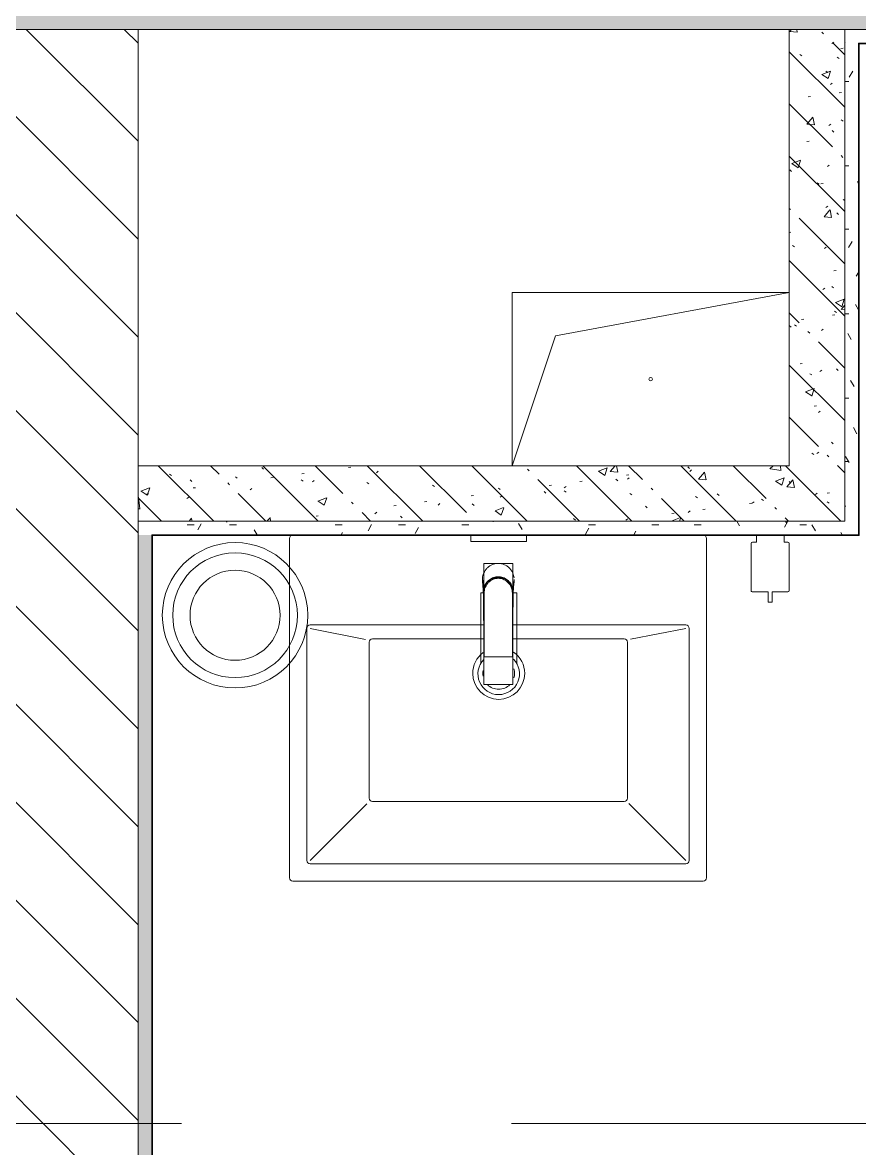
# Model space of a CAD drawing. Header units: millimetres. Extents: x -2766 to 205613, y -8553 to 29000.
# Drawn here: x 15703 to 16911, y 13364 to 14990 of the extents above; entities that cross this region are included whole.
import ezdxf

# ---------------------------------------------------------------- set-up
doc = ezdxf.new("R2010")
doc.units = ezdxf.units.MM
doc.linetypes.add('Осевая', pattern=[3175, 635, -476.25, 1587.5, -476.25])
for name, color, linetype, lineweight in [('0-1', 7, 'Continuous', 9), ('A-GENM', 7, 'Continuous', 9), ('A-WALL', 7, 'Continuous', 9), ('I-WALL', 7, 'Continuous', 9), ('P-SANR-FIXT-2', 7, 'Continuous', 13), ('Оси-2', 7, 'Осевая', 9)]:
    doc.layers.add(name, color=color, linetype=linetype, lineweight=lineweight)
for name, color, linetype, lineweight, true_color in [('A-WALL-1', 9, 'Continuous', 9, 0x808080), ('A-WALL-FNSH-1', 9, 'Continuous', 9, 0x808080), ('P-SANR-FIXT-1', 9, 'Continuous', 13, 0x808080)]:
    doc.layers.add(name, color=color, linetype=linetype, lineweight=lineweight, true_color=true_color)
pattern_1 = [(135, (0, 0), (-75.43415, -75.43415), [106.68, -17.78, 3.556, -17.78]), (135, (0, 75.39), (-75.43415, -75.43415), []), (50, (0, 0), (127.5292, -11.1576), [13.335, -146.685]), (355, (0, 0), (-24.6697, 133.74), [10.668, -117.348]), (100.451, (10.63, -0.93), (102.8597, 122.5818), [11.333, -124.663]), (46.184, (0, 35.56), (189.7552, -29.4304), [20.002, -220.027]), (96.636, (15.81, 33.1), (166.1822, 173.1996), [17, -186.995]), (351.184, (0, 35.56), (166.184, 173.1976), [16.002, -176.022]), (21, (17.78, 26.67), (106.13027, -71.58603), [13.335, -146.685]), (326, (17.78, 26.67), (43.2619, 128.93175), [10.668, -117.348]), (71.451, (26.62, 20.7), (149.392, 57.34505), [11.333, -124.663]), (37.5, (0, 0), (2.16223, 59.18836), [3.353, -112.573, 3.353, -115.773, -117.792]), (37.5, (0, 0), (2.16223, 59.18836), [-235.052, 3.353, -114.44]), (7.5, (0, 0), (46.77386, 70.12615), [3.353, -64.567, 3.353, -109.906, -44.894]), (7.5, (0, 0), (46.77386, 70.12615), [-181.178, 3.353, -41.542]), (327.5, (-39.65, 0), (94.91367, -4.01009), [3.353, -41.097, 3.353, -135.331, -184.023]), (327.5, (-39.65, 0), (94.91367, -4.01009), [-183.134, 3.353, -180.67]), (317.5, (-57.43, 0), (103.69057, 17.79882), [3.353, -54.432, 3.353, -88.748, -130.683]), (317.5, (-57.43, 0), (103.69057, 17.79882), [-149.885, 3.353, -127.33])]
pattern_2 = [(0, (0, 0), (121.92, 30.48), [10.058, -81.382, 10.058, -81.382, -487.68]), (0, (0, 0), (121.92, 30.48), [-182.88, 10.058, -172.822, 10.058, -81.382, -213.36]), (0, (0, 0), (121.92, 30.48), [-457.2, 10.058, -50.902, 10.058, -142.342]), (120, (45.72, 15.24), (-87.356454, 90.345817), [10.058, -81.382, 10.058, -81.382, -487.68]), (120, (45.72, 15.24), (-87.356454, 90.345817), [-182.88, 10.058, -172.822, 10.058, -81.382, -213.36]), (120, (45.72, 15.24), (-87.356454, 90.345817), [-457.2, 10.058, -50.902, 10.058, -142.342]), (240, (60.96, 76.2), (-34.563546, -120.825817), [10.058, -81.382, 10.058, -81.382, -487.68]), (240, (60.96, 76.2), (-34.563546, -120.825817), [-182.88, 10.058, -172.822, 10.058, -81.382, -213.36]), (240, (60.96, 76.2), (-34.563546, -120.825817), [-457.2, 10.058, -50.902, 10.058, -142.342])]

# ---------------------------------------------------------------- blocks, each defined once
blk = doc.blocks.new('GM_Отверстие прямоугольное _в плите_ - Отверстие-21608683-План расстановки мебели и оборудования 2 этажа в осях 1-12')
at = {"layer": 'A-GENM'}
for p, q in [((-200, -125), (-200, 125)), ((-200, 125), (200, 125)), ((200, 125), (-200, 125)), ((-200, 125), (-200, -125)), ((-137.5, 62.5), (200, 125)), ((-200, -125), (-137.5, 62.5))]:
    blk.add_line(p, q, dxfattribs=at)
for start, end in [(360, 180), (180, 360)]:
    blk.add_arc((0, 0), 2.5, start, end, dxfattribs=at)
blk = doc.blocks.new('мусорная корзина - Round_ Metal-30590745-План расстановки мебели и оборудования 2 этажа в осях 1-12')
at = {"layer": 'P-SANR-FIXT-1'}
for radius, start, end in [(105, 0, 180), (90, 360, 180), (65, 0, 180), (105, 180, 360), (90, 180, 360), (65, 180, 360)]:
    blk.add_arc((0, 0), radius, start, end, dxfattribs=at)
blk = doc.blocks.new('сифон - Для раковины-V149-План расстановки мебели и оборудования 2 этажа в осях 1-12')
at = {"layer": 'P-SANR-FIXT-1'}
for p, q in [((200, 40), (191.1, 40)), ((191.1, -40), (191.1, 40)), ((200, 40), (200, -40)), ((116.7, 26), (15, 26)), ((116.7, 26), (116.7, 22.5)), ((15, -26), (116.7, -26)), ((116.7, -20.6), (116.7, -26)), ((191.1, -40), (200, -40))]:
    blk.add_line(p, q, dxfattribs=at)
for start, end in [(46.114, 180), (180, 315)]:
    blk.add_arc((0, 0), 30, start, end, dxfattribs=at)
blk = doc.blocks.new('раковина - 400 x 500mm-30615599-План расстановки мебели и оборудования 2 этажа в осях 1-12')
at = {"layer": 'P-SANR-FIXT-1'}
for p, q in [((-249.5, -5), (-249.5, -495)), ((352.5, -495), (352.5, -5)), ((31, -130), (-219.5, -130)), ((322.5, -130), (73, -130)), ((-224.5, -135), (-224.5, -470)), ((-219.5, -135), (-139.5, -151)), ((322.5, -135), (242.8, -150.5)), ((327.5, -470), (327.5, -135)), ((-134.5, -155), (-134.5, -380)), ((-126, -150), (-129.5, -150)), ((31, -150), (-126, -150)), ((233.5, -150), (73, -150)), ((238.5, -155), (238.5, -380)), ((-219.5, -470), (-137.6, -388.1)), ((-129.5, -385), (233.5, -385)), ((322.5, -470), (240.2, -387.7)), ((-219.5, -475), (322.5, -475)), ((-244.5, -500), (347.5, -500))]:
    blk.add_line(p, q, dxfattribs=at)
for centre, radius, start, end in [((-244.5, -5), 5, 90, 180), ((347.5, -5), 5, 0, 90), ((-219.5, -135), 5, 90, 180), ((322.5, -135), 5, 0, 90), ((-129.5, -155), 5, 90, 180), ((233.5, -155), 5, 0, 90), ((52.6, -199.9), 37.5, 127.0599, 180), ((52.6, -199.9), 37.5, 360, 54.9171), ((52.6, -199.9), 23, 360, 16.8017), ((52.6, -199.9), 37.5, 180, 360), ((52.6, -199.9), 23, 170.0836, 180), ((52.6, -199.9), 23, 180, 189.9158), ((52.6, -199.9), 23, 343.1959, 360), ((52.6, -199.9), 23, 225, 315), ((-129.5, -380), 5, 180, 270), ((233.5, -380), 5, 270, 360), ((-219.5, -470), 5, 180, 270), ((322.5, -470), 5, 270, 0), ((-244.5, -495), 5, 180, 270), ((347.5, -495), 5, 270, 0)]:
    blk.add_arc(centre, radius, start, end, dxfattribs=at)
blk = doc.blocks.new('смеситель для раковины - Default-V150-План расстановки мебели и оборудования 2 этажа в осях 1-12')
at = {"layer": '0-1'}
for p, q in [((21, 151.6), (-21, 151.6)), ((20.3, 111.8), (-20.3, 111.8)), ((-20.7, 17.2), (-20.7, 16.7)), ((-20.3, 19.4), (-20.3, 15.8)), ((20.3, 15.8), (20.3, 19.4)), ((20.8, 16.7), (20.8, 17.2)), ((-22.8, 2.9), (-21.7, 15.4))]:
    blk.add_line(p, q, dxfattribs=at)
at = {"layer": '0-1', "flags": 128}
for points in [[(-21, 151.3), (-21, 147.9), (-21, 145.7), (-21, 145.2), (-21, 144.9), (-21, 144.8), (-21, 144.7), (-21, 144.7)], [(21, 89.1), (21, 88.6), (21, 88.3), (21, 88.3)], [(21.7, 15.4), (22.3, 8.3), (22.8, 2.9)]]:
    blk.add_lwpolyline(points, dxfattribs=at)
at = {"layer": 'P-SANR-FIXT-1'}
for p, q in [((21, 151.6), (-21, 151.6)), ((-21, 151.6), (-21, -23)), ((21, -23), (21, 151.6)), ((-20.3, 111.8), (-20.3, 111.8)), ((-20.3, 111.8), (-20.3, 109.7)), ((20.3, 109.7), (20.3, 111.8)), ((20.3, 111.8), (20.3, 111.8)), ((-21, -23), (21, -23))]:
    blk.add_line(p, q, dxfattribs=at)
at = {"layer": 'P-SANR-FIXT-1', "flags": 128}
for points in [[(-21, 144), (-21, 91), (-21, 37.9)], [(21, 37.9), (21, 91), (21, 144)], [(-20.3, 19.4), (-20.3, 60.2), (-20.3, 109.7)], [(20.3, 109.7), (20.3, 60.2), (20.3, 19.4)], [(21, 17.1), (21, 22.3), (21, 27.5), (21, 32.7), (21, 37.9)], [(-20.3, 15.8), (-20.3, 17.1), (-20.3, 18.4)], [(20.3, 18.4), (20.3, 17.1), (20.3, 15.8)], [(21, 15.1), (21, 15.6), (21, 16.1), (21, 16.6), (21, 17.1)], [(22.9, -1.8), (22.4, 2.9), (22, 7.6), (21.5, 12.3), (21.1, 17.1)], [(21.1, 17.1), (21.5, 12.3), (22, 7.6), (22.4, 2.9), (22.9, -1.8)]]:
    blk.add_lwpolyline(points, dxfattribs=at)
at = {"layer": 'P-SANR-FIXT-1'}
for centre, major_axis, ratio, start_param, end_param in [((-9809.3, 72.1), (-9788.3, 0.5), 0.986286, 3.135948, 3.138103), ((0, 17.2), (20.8, 0), 0.98634, 3.060685, 3.141593), ((0, 17.2), (20.8, 0), 0.98634, 3.141593, 3.395551), ((0, 17.2), (-20.8, 0), 0.98634, 2.887544, 3.141593), ((0, 17.2), (20.8, 0), 0.98634, 0, 0.080911), ((0, 17.2), (20.8, 0), 0.98634, 3.707105, 3.769911), ((0, 17.2), (20.8, 0), 0.98634, 5.654867, 5.717635), ((0, 17.2), (20.8, 0), 0.98634, 4.154533, 5.270098)]:
    blk.add_ellipse(centre, major_axis=major_axis, ratio=ratio, start_param=start_param, end_param=end_param, dxfattribs=at)
for points, knots in [([(-21, 151.6), (-21, 151.7), (-21, 151.5), (-21, 150.5), (-21, 148.7), (-21, 146.9), (-21, 145.2), (-21, 144.4), (-21, 144)], [0.4444444, 0.4444444, 0.4444444, 0.4444444, 0.5555556, 0.6666667, 0.7777778, 0.8888889, 0.9444444, 1, 1, 1, 1]), ([(21, 144), (21, 144.4), (21, 145.2), (21, 146.9), (21, 148.7), (21, 150.5), (21, 151.5), (21, 151.7), (21, 151.6)], [0, 0, 0, 0, 0.0555556, 0.1111111, 0.2222222, 0.3333333, 0.4444444, 0.5555556, 0.5555556, 0.5555556, 0.5555556]), ([(-21.8, 13.9), (-21.8, 14.6), (-21.7, 16.1), (-21.6, 18.9), (-21.5, 22.1), (-21.5, 25.2), (-21.4, 27.9), (-21.4, 30), (-21.4, 31.8), (-21.3, 33.4), (-21.3, 34.5), (-21.3, 35.6), (-21.3, 37), (-21.3, 38.7), (-21.2, 41), (-21.2, 44.2), (-21.2, 48.8), (-21.1, 54.3), (-21.1, 59.3), (-21.1, 63.2), (-21.1, 66.1), (-21.1, 68.8), (-21.1, 72.5), (-21, 78.9), (-21, 84.5), (-21, 88.1)], [0, 0, 0, 0, 0.083333, 0.166667, 0.25, 0.333333, 0.375, 0.416667, 0.458333, 0.479167, 0.5, 0.520833, 0.541667, 0.583333, 0.625, 0.666667, 0.708333, 0.75, 0.791667, 0.8125, 0.833333, 0.854167, 0.875, 0.916667, 1, 1, 1, 1]), ([(21, 88.1), (21, 84.5), (21, 78.9), (21.1, 72.5), (21.1, 68.8), (21.1, 66.1), (21.1, 63.2), (21.1, 59.3), (21.2, 54.3), (21.2, 48.8), (21.2, 44.2), (21.3, 41), (21.3, 38.7), (21.3, 37), (21.3, 35.6), (21.3, 34.5), (21.3, 33.4), (21.4, 31.8), (21.4, 30), (21.4, 27.9), (21.5, 25.2), (21.5, 22.1), (21.6, 18.9), (21.7, 16.1), (21.8, 14.6), (21.8, 13.9)], [0, 0, 0, 0, 0.083333, 0.125, 0.145833, 0.166667, 0.1875, 0.208333, 0.25, 0.291667, 0.333333, 0.375, 0.416667, 0.458333, 0.479167, 0.5, 0.520833, 0.541667, 0.583333, 0.625, 0.666667, 0.75, 0.833333, 0.916667, 1, 1, 1, 1]), ([(-21.1, 17.1), (-21.2, 16.5), (-21.3, 15.4), (-21.5, 13.7), (-21.6, 11.8), (-21.9, 9.3), (-22.1, 7.6), (-22.4, 5.3), (-22.6, 3), (-22.8, 1.4), (-22.9, 0.3)], [0, 0, 0, 0, 0.1, 0.2, 0.3, 0.4, 0.6, 0.7, 0.8, 1, 1, 1, 1]), ([(20.3, 19.4), (20.3, 18.2), (20.2, 15.9), (19.3, 12.3), (18, 9.6), (16.8, 7.5), (15.7, 6), (14.5, 4.7), (12.8, 3), (10.4, 1.2), (7.1, -0.4), (2.4, -1.7), (-2.5, -1.7), (-7.1, -0.4), (-10.9, 1.5), (-13.6, 3.7), (-15.4, 5.7), (-16.5, 7.1), (-17.7, 9), (-18.9, 11.5), (-20, 15), (-20.3, 17.7), (-20.3, 19.4)], [0, 0, 0, 0, 0.055556, 0.111111, 0.166667, 0.194444, 0.222222, 0.25, 0.277778, 0.333333, 0.388889, 0.444444, 0.555556, 0.611111, 0.666667, 0.75, 0.770833, 0.791667, 0.833333, 0.875, 0.916667, 1, 1, 1, 1]), ([(21.1, 19.2), (21.3, 18.6), (21.7, 16.8), (21.8, 15.1), (21.8, 13.9)], [0.8206896, 0.8206896, 0.8206896, 0.8206896, 0.8888889, 1, 1, 1, 1]), ([(21.1, 17.1), (21.1, 16.7), (21.2, 16), (21.3, 15), (21.4, 13.9), (21.6, 12.5), (21.8, 10.8), (22, 8.7), (22.2, 6.9), (22.4, 5.5), (22.5, 4.5), (22.6, 3.4), (22.7, 2.4), (22.8, 1.5), (22.9, 0.8), (22.9, 0.4), (22.9, 0.3)], [0, 0, 0, 0, 0.0625, 0.125, 0.1875, 0.25, 0.375, 0.5, 0.625, 0.6875, 0.75, 0.8125, 0.875, 0.9375, 0.96875, 1, 1, 1, 1]), ([(-22.6, 3.6), (-22.6, 3.8), (-22.5, 4.4), (-22.4, 5.5), (-22.3, 6.9), (-22.2, 8.4), (-22, 10.9), (-21.9, 12.9), (-21.8, 13.9)], [0.3178487, 0.3178487, 0.3178487, 0.3178487, 0.375, 0.5, 0.625, 0.75, 0.875, 1, 1, 1, 1]), ([(-3.4, -3.5), (-5.6, -3.1), (-10.1, -1.7), (-14.7, 1.9), (-17.6, 5.5), (-19.3, 8.4), (-20.5, 11.7), (-20.9, 13.9), (-21, 15)], [0.5555556, 0.5555556, 0.5555556, 0.5555556, 0.6666667, 0.7777778, 0.8333333, 0.8888889, 0.9444444, 1, 1, 1, 1]), ([(20.3, 15.8), (20.3, 13.7), (19.8, 10.7), (17.9, 6.9), (16.3, 4.7), (14.8, 3.1), (13, 1.5), (11.1, 0.2), (9, -0.8), (7.3, -1.5), (5.5, -2), (3.6, -2.4), (1.4, -2.7), (-0.9, -2.7), (-3.3, -2.5), (-5.5, -2), (-7.7, -1.3), (-9.8, -0.4), (-11.7, 0.6), (-13.5, 1.9), (-15.1, 3.4), (-16.9, 5.4), (-19.5, 9.5), (-20.3, 13.2), (-20.3, 15.8)], [0, 0, 0, 0, 0.111111, 0.166667, 0.222222, 0.25, 0.277778, 0.333333, 0.361111, 0.388889, 0.416667, 0.444444, 0.479167, 0.513889, 0.548611, 0.583333, 0.618056, 0.652778, 0.6875, 0.722222, 0.756944, 0.791667, 0.861111, 1, 1, 1, 1]), ([(21, 15.1), (20.9, 14), (20.5, 11.7), (19.3, 8.5), (17.6, 5.5), (14.8, 1.9), (11.1, -0.9), (6.8, -2.8), (3.4, -3.6), (0.1, -3.8), (-2.1, -3.7), (-3.2, -3.5)], [0, 0, 0, 0, 0.0555556, 0.1111111, 0.1666667, 0.2222222, 0.3333333, 0.3888889, 0.4444444, 0.5, 0.5526841, 0.5526841, 0.5526841, 0.5526841]), ([(21.8, 13.9), (21.8, 13.3), (21.9, 11.9), (22, 10), (22.2, 8.4), (22.2, 7.3), (22.3, 6.4), (22.4, 5.2), (22.6, 3.7), (22.8, 2), (22.9, 0.8), (22.9, 0.3)], [0, 0, 0, 0, 0.083333, 0.166667, 0.25, 0.333333, 0.416667, 0.5, 0.666667, 0.833333, 1, 1, 1, 1]), ([(22.1, 7), (22.2, 6.5), (22.8, 4.3), (23, 2), (22.9, 0.3)], [0.8, 0.8, 0.8, 0.8, 0.85, 1, 1, 1, 1]), ([(22.9, -1.8), (22.6, -4.5), (21.7, -8.2), (19.1, -12.8), (16.7, -15.9), (13.7, -18.5), (10.4, -20.6), (6.8, -22.1), (3.4, -22.8), (0.5, -23), (-2.9, -22.9), (-6.8, -22.1), (-10.7, -20.5), (-13.4, -18.7), (-15.3, -17.2), (-17, -15.4), (-19, -12.9), (-21.5, -8.5), (-22.6, -4.6), (-22.8, -2.2)], [0, 0, 0, 0, 0.1111111, 0.1666667, 0.2222222, 0.2777778, 0.3333333, 0.3888889, 0.4444444, 0.4791667, 0.5138889, 0.5833333, 0.6527778, 0.6875, 0.7222222, 0.7569444, 0.7916667, 0.8611111, 0.9658856, 0.9658856, 0.9658856, 0.9658856])]:
    blk.add_open_spline(points, degree=3, knots=knots, dxfattribs=at)
for points in [[(21, 37.9), (21, 36.1), (21, 32.7), (21.1, 27.5), (21.1, 22.3), (21.1, 18.8), (21.1, 17.1)], [(-21.8, 13.9), (-21.8, 15.7), (-21.5, 17.5), (-21.1, 19.2)], [(-21.1, 17.1), (-21.1, 16.7), (-21.1, 16), (-21, 15.3), (-21, 15)], [(21.1, 17.1), (21.1, 16.7), (21.1, 16.1), (21, 15.4), (21, 15.1)], [(22.9, 0.3), (22.8, 1.7), (22.5, 4.5), (22, 8.7), (21.5, 12.9), (21.2, 15.7), (21.1, 17.1)], [(-22.9, 0.3), (-23, 2.1), (-22.8, 3.8), (-22.4, 5.5)], [(22.9, 0.3), (22.9, -0.1), (22.9, -0.4), (22.9, -0.8)]]:
    blk.add_open_spline(points, degree=3, dxfattribs=at)
blk = doc.blocks.new('TOY_Диспансер мыло - Дозатор Elegance new 11654 019001 хром-V151-План расстановки мебели и оборудования 2 этажа в осях 1-12')
at = {"layer": 'A-GENM'}
for p, q in [((122.2, 81.7), (99.5, 81.7)), ((127.9, 96.6), (122.2, 96.6)), ((122.2, 96.6), (122.2, 81.7)), ((127.9, 81.7), (127.9, 96.6)), ((150.5, 81.7), (127.9, 81.7)), ((97.5, 79.7), (97.5, 12)), ((152.5, 12), (152.5, 79.7)), ((99.5, 10), (105, 10)), ((105, 10), (105, 0.5)), ((105, 0.5), (145, 0.5)), ((145, 0.5), (145, 10)), ((145, 10), (150.5, 10))]:
    blk.add_line(p, q, dxfattribs=at)
for centre, start, end in [((99.5, 79.7), 90, 180), ((150.5, 79.7), 360, 90), ((99.5, 12), 180, 270), ((150.5, 12), 270, 360)]:
    blk.add_arc(centre, 2, start, end, dxfattribs=at)

msp = doc.modelspace()

# ---------------------------------------------------------------- hatches: boundary and pattern name
at = {"layer": 'I-WALL'}
h = msp.add_hatch(dxfattribs=at)
h.set_pattern_fill('FP_15', color=256, style=0, pattern_type=2)
h.set_pattern_definition([(45, (0, 0), (-57.02463, 57.02463), []), (45, (57.025, 0), (-57.02463, 57.02463), [100.806, -20.161, 3.353, -16.808])])
h.paths.add_polyline_path([(30790, 14980), (30790, 15200), (30610, 15200), (30610, 14980), (30667.2, 14980)])
h.paths.add_polyline_path([(30010, 14980), (30010, 15200), (26410, 15200), (26410, 14980), (28011.6, 14980)])
h.paths.add_polyline_path([(25355.9, 14980), (25810, 14980), (25810, 15200), (22510, 15200), (22510, 14980), (22700.3, 14980)])
h.paths.add_polyline_path([(21910, 14980), (21910, 15200), (18710.3, 15200), (18710.3, 14980), (20210, 14980)])
h.paths.add_polyline_path([(18090.3, 14980), (18110.3, 14980), (18110.3, 15200), (14320, 15200), (14320, 14980), (18053, 14980)])
h = msp.add_hatch(dxfattribs=at)
h.set_pattern_fill('FP_11', color=256, style=0, pattern_type=2)
h.set_pattern_definition([(135, (0, 0), (-70.7107, -70.7107), [])])
h.paths.add_polyline_path([(15670, 11100), (15855, 11100), (15855, 11108), (15870, 11108), (15870, 14980), (15670, 14980), (15670, 11120)])
h = msp.add_hatch(dxfattribs=at)
h.set_pattern_fill('FP_40', color=256, style=0, pattern_type=2)
h.set_pattern_definition(pattern_1)
h.paths.add_polyline_path([(16810, 14350), (16890, 14350), (16890, 14980), (16810, 14980), (16810, 14841.9)])
h = msp.add_hatch(dxfattribs=at)
h.set_pattern_fill('FP_87', color=256, style=0, pattern_type=2)
h.set_pattern_definition(pattern_2)
h.paths.add_polyline_path([(18090.3, 14960), (18090.3, 14980), (16890, 14980), (16890, 14960), (18089.3, 14960)])
h = msp.add_hatch(dxfattribs=at)
h.set_pattern_fill('FP_87', color=256, style=0, pattern_type=2)
h.set_pattern_definition(pattern_2)
h.paths.add_polyline_path([(16890, 14250), (16910, 14250), (16910, 14960), (16890, 14960), (16890, 14270)])
h = msp.add_hatch(dxfattribs=at)
h.set_pattern_fill('FP_40', color=256, style=0, pattern_type=2)
h.set_pattern_definition(pattern_1)
h.paths.add_polyline_path([(16393.2, 14270), (16890, 14270), (16890, 14350), (15870, 14350), (15870, 14270), (16227.2, 14270)])
h = msp.add_hatch(dxfattribs=at)
h.set_pattern_fill('FP_87', color=256, style=0, pattern_type=2)
h.set_pattern_definition(pattern_2)
h.paths.add_polyline_path([(16890, 14250), (16890, 14270), (15870, 14270), (15870, 14250), (16725.1, 14250)])
h = msp.add_hatch(dxfattribs=at)
h.set_pattern_fill('FP_87', color=256, style=0, pattern_type=2)
h.set_pattern_definition(pattern_2)
h.paths.add_polyline_path([(15890, 11120), (15890, 14250), (15870, 14250), (15870, 11120), (15885, 11120)])

# ---------------------------------------------------------------- linework, layer by layer
at = {"layer": 'A-WALL'}
for p, q in [((15870, 11108), (15870, 14980)), ((16890, 14980), (16810, 14980)), ((16890, 14980), (18090.3, 14980)), ((18090.3, 14980), (16890, 14980)), ((16890, 14980), (16890, 14270)), ((18090.3, 14960), (16910, 14960)), ((15890, 14250), (15890, 11120))]:
    msp.add_line(p, q, dxfattribs=at)
at = {"layer": 'A-WALL-1'}
for p, q in [((14320, 14980), (16810, 14980)), ((16810, 14980), (16810, 14350)), ((16910, 14959), (16910, 14960)), ((16810, 14350), (15870, 14350)), ((15870, 14270), (16890, 14270)), ((15890, 14250), (16910, 14250))]:
    msp.add_line(p, q, dxfattribs=at)
at = {"layer": 'A-WALL-FNSH-1'}
for p, q in [((16910, 14959), (16910, 14250)), ((18089.3, 14959), (16910, 14959)), ((16911, 14249), (16911, 14959)), ((15891, 14249), (16911, 14249)), ((15891, 11120), (15891, 14249))]:
    msp.add_line(p, q, dxfattribs=at)
at = {"layer": 'Оси-2'}
msp.add_line((534, 13400), (35390, 13400), dxfattribs=at)

# ---------------------------------------------------------------- block references
at = {"layer": 'A-GENM'}
msp.add_blockref('GM_Отверстие прямоугольное _в плите_ - Отверстие-21608683-План расстановки мебели и оборудования 2 этажа в осях 1-12', (16610, 14475), dxfattribs=at)
at = {"layer": 'P-SANR-FIXT-1'}
for name, p in [('раковина - 400 x 500mm-30615599-План расстановки мебели и оборудования 2 этажа в осях 1-12', (16338, 14250)), ('мусорная корзина - Round_ Metal-30590745-План расстановки мебели и оборудования 2 этажа в осях 1-12', (16010, 14134))]:
    msp.add_blockref(name, p, dxfattribs=at)
for name, p, rotation in [('сифон - Для раковины-V149-План расстановки мебели и оборудования 2 этажа в осях 1-12', (16390.6, 14049.5), 90.00000000000304), ('смеситель для раковины - Default-V150-План расстановки мебели и оборудования 2 этажа в осях 1-12', (16390, 14185.8), 180)]:
    msp.add_blockref(name, p, dxfattribs=dict(at, rotation=rotation))
at = {"layer": 'P-SANR-FIXT-2', "rotation": 180}
msp.add_blockref('TOY_Диспансер мыло - Дозатор Elegance new 11654 019001 хром-V151-План расстановки мебели и оборудования 2 этажа в осях 1-12', (16907.5, 14249.5), dxfattribs=at)

doc.saveas('drawing.dxf')
